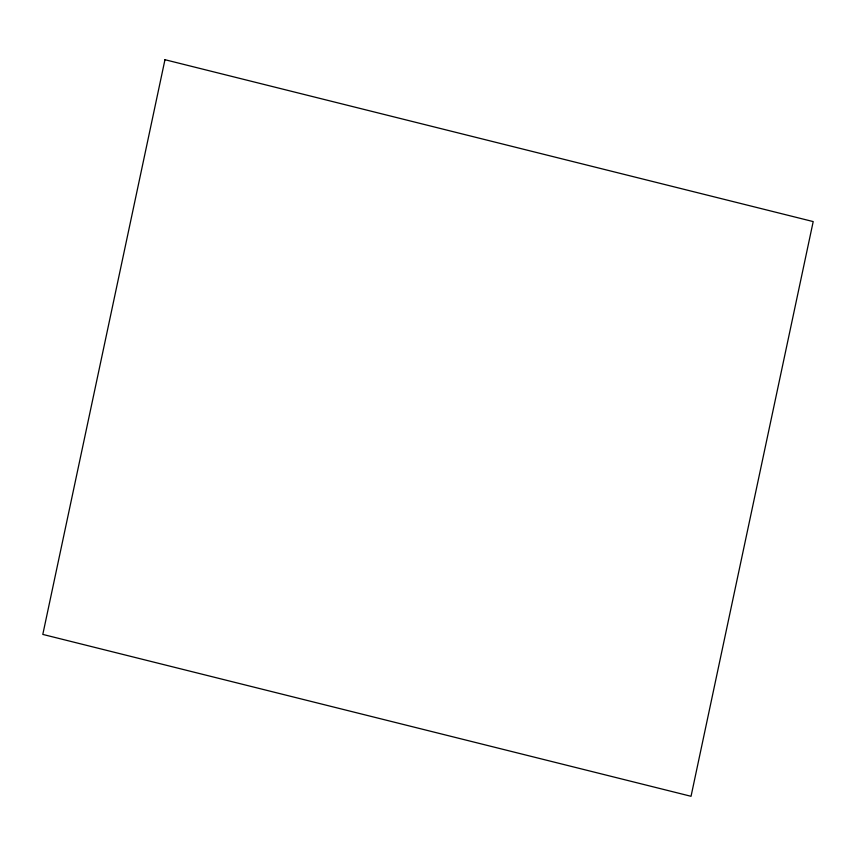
<?xml version="1.0" encoding="UTF-8"?>
<svg xmlns="http://www.w3.org/2000/svg" width="856" height="856" viewBox="0 0 856 856"><rect width="100%" height="100%" fill="white"/><g stroke="black" fill="none" stroke-linecap="round" stroke-linejoin="round"><path stroke-width="1.28" d="M164.962 59.706L42.8 634.414L691.038 796.294L813.2 221.586L164.962 59.706"/></g></svg>
